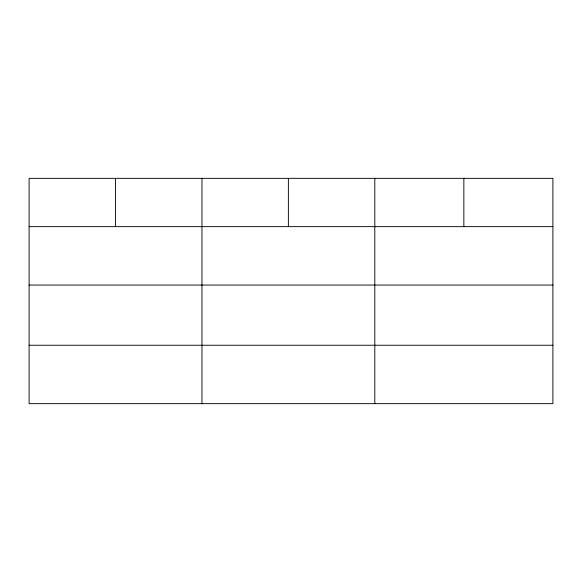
<?xml version="1.0" encoding="UTF-8"?>
<svg xmlns="http://www.w3.org/2000/svg" width="582" height="582" viewBox="0 0 582 582"><rect width="100%" height="100%" fill="white"/><g stroke="black" fill="none" stroke-linecap="round" stroke-linejoin="round"><path stroke-width="0.87" d="M552.9 285.056L552.9 178.347L29.1 178.347L29.1 403.653L552.9 403.653L552.9 285.056L29.1 285.056M29.1 226.645L552.9 226.645M29.1 345.242L552.9 345.242M463.854 178.347L463.854 226.645M374.808 178.347L374.808 403.653M288.381 178.347L288.381 226.645M201.954 178.347L201.954 403.653M115.527 178.347L115.527 226.645"/></g></svg>
